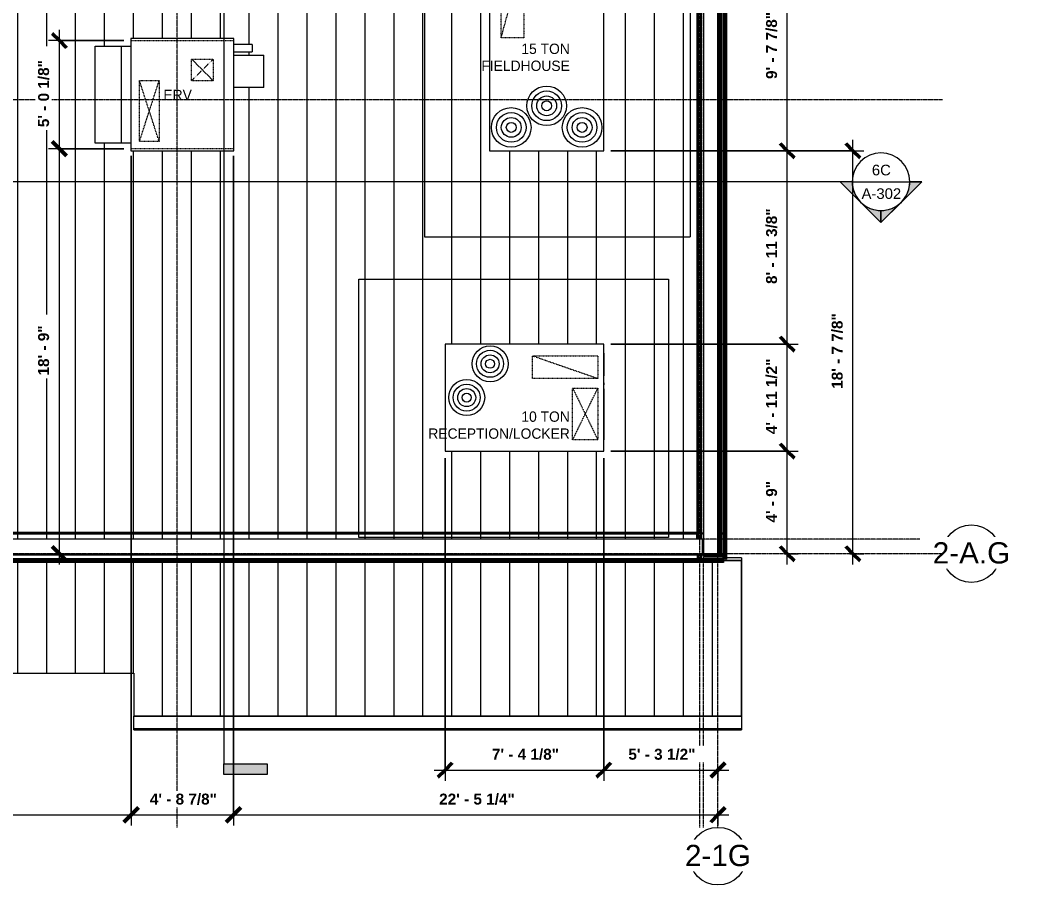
# Model space of a CAD drawing. Header units: inches. Extents: x 21290 to 29202, y -23522 to -20467.
# Drawn here: x 27344 to 27901, y -22979 to -22499 of the extents above; entities that cross this region are included whole.
import ezdxf

# ---------------------------------------------------------------- set-up
doc = ezdxf.new("R2010")
doc.units = ezdxf.units.IN
doc.header["$MEASUREMENT"] = 0
for name, pattern in [('Dash', [0.25, 0.125, -0.125]), ('Grid Line 1_2_', [0.875, 0.5, -0.125, 0.125, -0.125]), ('Hidden', [0.28125, 0.1875, -0.09375])]:
    doc.linetypes.add(name, pattern=pattern)
for name, color, linetype, lineweight in [('A-ANNO-DIMS', 211, 'Continuous', 9), ('A-ANNO-DIMS-64', 211, 'Continuous', 9), ('A-ROOF', 132, 'Continuous', 13), ('A-ROOF-OTLN', 132, 'Continuous', 9), ('A-ROOF-PATT', 132, 'Continuous', 13), ('A-WALL', 113, 'Continuous', 13), ('A-WALL-PATT', 111, 'Continuous', 25), ('G-ANNO-SYMB', 111, 'Continuous', 9), ('M-EQPM', 50, 'Continuous', 13), ('M-EQPM-HDLN', 50, 'Dash', 9), ('M-EQPM-IDEN', 50, 'Continuous', 9), ('S-BEAM', 12, 'Continuous', 13), ('S-GRID', 1, 'Continuous', 9), ('S-GRID-IDEN', 1, 'Continuous', 9)]:
    doc.layers.add(name, color=color, linetype=linetype, lineweight=lineweight)
doc.styles.add('Arial_2', font='arial.ttf', dxfattribs={"height": 11.802395})
doc.styles.add('Arial_3', font='arial.ttf', dxfattribs={"height": 5.901198})
doc.styles.add('Arial_B', font='arialbd.ttf', dxfattribs={"height": 6.088537})
doc.styles.add('Century Gothic_1', font='GOTHIC.TTF', dxfattribs={"height": 5.748447})
doc.dimstyles.new('OD_Dimension', dxfattribs={"dimscale": 12, "dimtxt": 6, "dimasz": 0.666667, "dimexe": 0.5, "dimexo": 0.333333, "dimgap": 0.333333, "dimtad": 1, "dimdec": 3, "dimrnd": 0.125, "dimzin": 1, "dimdsep": 46, "dimlunit": 4, "dimtxsty": 'Arial_B', "dimblk1": 'OBLIQUE', "dimblk2": 'OBLIQUE', "dimsah": 1, "dimcen": 0.09, "dimdle": 0.5, "dimazin": 0, "dimtfac": 1, "dimtdec": 4, "dimtix": 1, "dimtmove": 0, "dimatfit": 3, "dimfxl": 1, "dimtvp": 1, "dimtfill": 1, "dimfrac": 2, "dimtolj": 1, "dimtzin": 0, "dimlwd": 13, "dimlwe": 13, "dimarcsym": 2})

# ---------------------------------------------------------------- blocks, each defined once
blk = doc.blocks.new('Carrier_48TC_Standard_Efficiency_Gas_Heat_Electric_Cooling_Packaged_Rooftop_Unit_3_to_15_nominal_tons - 15 ton 48TC__16-873539-Roof Low - Callout 6')
at = {"layer": 'M-EQPM', "color": 63, "linetype": 'Hidden', "lineweight": 18}
for p, q in [((-105.94, -79.69), (-105.94, 67.69)), ((-105.94, 67.69), (93.94, 67.69)), ((93.94, 67.69), (93.94, -79.69)), ((93.94, -79.69), (-105.94, -79.69))]:
    blk.add_line(p, q, dxfattribs=at)
at = {"layer": 'M-EQPM', "color": 63, "lineweight": 18}
for p, q in [((57.94, 31.69), (-57.94, 31.69)), ((-57.94, 31.69), (-57.94, -31.69)), ((57.94, -31.69), (57.94, 31.69)), ((58.06, 27.31), (57.94, 27.31)), ((58.06, 27.31), (58.06, 15.44)), ((57.94, 15.44), (58.06, 15.44)), ((58.06, 10.34), (57.94, 10.34)), ((57.94, 9.29), (58.06, 9.29)), ((58.06, 6.69), (57.94, 6.69)), ((58.06, 10.32), (58.06, 10.34)), ((58.06, 10.34), (58.06, 9.29)), ((58.06, 9.29), (58.06, 9.31)), ((58.06, 6.69), (58.06, -25.06)), ((57.94, -25.06), (58.06, -25.06)), ((-57.94, -31.69), (57.94, -31.69))]:
    blk.add_line(p, q, dxfattribs=at)
for centre, radius in [((-44.94, 19.69), 11), ((-44.94, 19.69), 8.25), ((-44.94, 19.69), 5.5), ((-44.94, 19.69), 2.75), ((-32.94, 0), 11), ((-32.94, 0), 8.25), ((-32.94, 0), 5.5), ((-32.94, 0), 2.75), ((-44.94, -19.69), 11), ((-44.94, -19.69), 8.25), ((-44.94, -19.69), 5.5), ((-44.94, -19.69), 2.75)]:
    blk.add_circle(centre, radius, dxfattribs=at)
at = {"layer": 'M-EQPM-HDLN', "color": 63, "lineweight": 18}
for p, q in [((4.81, 25.31), (51.69, 12.69)), ((4.81, 12.69), (4.81, 25.31)), ((4.81, 25.31), (51.69, 25.31)), ((51.69, 25.31), (51.69, 12.69)), ((51.69, 12.69), (4.81, 12.69)), ((24.94, -26.81), (51.69, 7.19)), ((24.94, 7.19), (51.69, -26.81)), ((24.94, -26.81), (24.94, 7.19)), ((24.94, 7.19), (51.69, 7.19)), ((51.69, 7.19), (51.69, -26.81)), ((51.69, -26.81), (24.94, -26.81))]:
    blk.add_line(p, q, dxfattribs=at)
blk = doc.blocks.new('Carrier_48TC_Standard_Efficiency_Gas_Heat_Electric_Cooling_Packaged_Rooftop_Unit_3_to_15_nominal_tons - 10 ton 48TC__12-1646492-Roof Low - Callout 6')
at = {"layer": 'M-EQPM', "color": 63, "linetype": 'Hidden', "lineweight": 18}
for p, q in [((-92.06, -75.06), (-92.06, 65.75)), ((-92.06, 65.75), (80.06, 65.75)), ((80.06, 65.75), (80.06, -75.06)), ((-92.06, -77.75), (-92.06, -75.63)), ((80.06, -77.75), (-92.06, -77.75)), ((80.06, -75.62), (80.06, -77.75))]:
    blk.add_line(p, q, dxfattribs=at)
at = {"layer": 'M-EQPM', "color": 63, "lineweight": 18}
for p, q in [((44.06, 29.75), (-44.06, 29.75)), ((-44.06, 29.75), (-44.06, -29.75)), ((44.06, -29.75), (44.06, 29.75)), ((44.19, 24.75), (44.06, 24.75)), ((44.19, 24.75), (44.19, 12.12)), ((44.06, 12.12), (44.19, 12.12)), ((44.19, 8.15), (44.06, 8.15)), ((44.06, 7.1), (44.19, 7.1)), ((44.19, 8.13), (44.19, 8.15)), ((44.19, 8.15), (44.19, 7.1)), ((44.19, 7.1), (44.19, 7.12)), ((44.19, 4.87), (44.06, 4.87)), ((44.19, 4.87), (44.19, -23.5)), ((44.06, -23.5), (44.19, -23.5)), ((-44.06, -29.75), (44.06, -29.75))]:
    blk.add_line(p, q, dxfattribs=at)
for centre, radius in [((-19.06, 18.75), 10), ((-19.06, 18.75), 7.5), ((-19.06, 18.75), 5), ((-19.06, 18.75), 2.5), ((-32.06, 0), 10), ((-32.06, 0), 7.5), ((-32.06, 0), 5), ((-32.06, 0), 2.5)]:
    blk.add_circle(centre, radius, dxfattribs=at)
at = {"layer": 'M-EQPM-HDLN', "color": 63, "lineweight": 18}
for p, q in [((4.44, 23.25), (40.81, 10.62)), ((4.44, 10.62), (4.44, 23.25)), ((4.44, 23.25), (40.81, 23.25)), ((40.81, 23.25), (40.81, 10.62)), ((40.81, 10.62), (4.44, 10.62)), ((26.81, -23.5), (40.81, 5.25)), ((26.81, 5.25), (40.81, -23.5)), ((26.81, -23.5), (26.81, 5.25)), ((26.81, 5.25), (40.81, 5.25)), ((40.81, 5.25), (40.81, -23.5)), ((40.81, -23.5), (26.81, -23.5))]:
    blk.add_line(p, q, dxfattribs=at)
blk = doc.blocks.new('he3xrtf - 115 V Single Phase-880047-Roof Low - Callout 6')
at = {"layer": 'M-EQPM', "color": 63, "lineweight": 18}
for p, q in [((28.63, 31.19), (-28.62, 31.19)), ((-28.62, 31.19), (-28.62, -31.19)), ((28.63, -31.19), (28.63, 31.19)), ((28.63, 27), (33.75, 27)), ((28.63, -27), (28.63, 27)), ((33.75, 27), (48.5, 27)), ((33.75, 27), (33.75, -27)), ((48.5, 27), (48.5, -27)), ((-45.37, -4), (-28.62, -4)), ((-45.37, -4), (-45.37, -22)), ((-28.62, -4), (-28.62, -22)), ((-28.62, -22), (-45.37, -22)), ((-38.75, -27.81), (-38.75, -23.81)), ((-28.62, -23.81), (-38.75, -23.81)), ((-38.75, -27.81), (-28.62, -27.81)), ((33.75, -27), (28.63, -27)), ((48.5, -27), (33.75, -27)), ((-28.62, -31.19), (28.63, -31.19))]:
    blk.add_line(p, q, dxfattribs=at)
at = {"layer": 'M-EQPM-HDLN', "color": 63, "lineweight": 18}
for p, q in [((-28.44, -30.06), (-28.44, 30.06)), ((-28.44, 30.06), (28.44, 30.06)), ((28.44, 30.06), (28.44, -30.06)), ((23.84, 26.09), (12.84, -7.91)), ((12.84, 26.09), (23.84, -7.91)), ((12.84, -7.91), (12.84, 26.09)), ((12.84, 26.09), (23.84, 26.09)), ((23.84, 26.09), (23.84, -7.91)), ((-17.16, -7.78), (-5.16, -19.78)), ((-5.16, -7.78), (-17.16, -19.78)), ((-17.16, -19.78), (-17.16, -7.78)), ((-17.16, -7.78), (-5.16, -7.78)), ((-5.16, -7.78), (-5.16, -19.78)), ((23.84, -7.91), (12.84, -7.91)), ((-5.16, -19.78), (-17.16, -19.78)), ((28.44, -30.06), (-28.44, -30.06))]:
    blk.add_line(p, q, dxfattribs=at)
blk = doc.blocks.new('Girt_C - 8_D-1755906-Roof Low - Callout 6')
at = {"layer": 'S-BEAM', "color": 63, "lineweight": 18}
for p, q in [((26272.64, -22787.3), (25694.89, -22787.3)), ((26272.64, -22787.3), (26272.64, -22787.49)), ((26272.64, -22787.49), (26272.64, -22795.12)), ((25694.89, -22795.3), (26272.64, -22795.3)), ((26272.64, -22795.12), (26272.64, -22795.3))]:
    blk.add_line(p, q, dxfattribs=at)
blk = doc.blocks.new('Girt_C - 8_D-1757324-Roof Low - Callout 6')
at = {"layer": 'S-BEAM', "color": 63, "lineweight": 18}
for p, q in [((26273.58, -22350.05), (26281.2, -22350.05)), ((26281.3, -22350.05), (26281.34, -22350.05)), ((26281.39, -22795.3), (26281.39, -22350.05)), ((26273.39, -22359.55), (26273.39, -22795.3)), ((26273.58, -22795.3), (26273.39, -22795.3)), ((26281.2, -22795.3), (26273.58, -22795.3)), ((26281.39, -22795.3), (26281.2, -22795.3))]:
    blk.add_line(p, q, dxfattribs=at)
blk = doc.blocks.new('HSS-Hollow Structural Section - HSS1-1_2X1-1_2X1_8 - Obsolete-1395972-Roof Low - Callout 6')
at = {"layer": 'S-BEAM', "color": 63, "lineweight": 18}
for p, q in [((26272.64, -22799.17), (26294.39, -22799.17)), ((26285.64, -22797.63), (26284.7, -22797.63)), ((26294.39, -22797.63), (26286.2, -22797.63)), ((26294.39, -22797.63), (26294.39, -22797.67)), ((26294.39, -22797.67), (26294.39, -22797.91)), ((26294.39, -22797.91), (26294.39, -22798.95)), ((26294.39, -22798.95), (26294.39, -22799.17))]:
    blk.add_line(p, q, dxfattribs=at)
blk = doc.blocks.new('Section - 3_32_ x 3_8_-18514-Roof Low - Callout 6')
at = {"layer": 'G-ANNO-SYMB'}
blk.add_hatch(color=256, dxfattribs=at).paths.add_polyline_path([(0, 0.375), (0, 0), (-0.09375, 0), (-0.09375, 0.375)], flags=0)
for p, q in [((0, 0.375), (-0.09375, 0.375)), ((-0.09375, 0.375), (-0.09375, 0)), ((0, 0), (0, 0.375)), ((-0.09375, 0), (0, 0))]:
    blk.add_line(p, q, dxfattribs=at)
blk = doc.blocks.new('Section - Section Head - Filled-1526-Roof Low - Callout 6')
at = {"layer": 'G-ANNO-SYMB'}
h = blk.add_hatch(color=256, dxfattribs=at)
edge = h.paths.add_edge_path(flags=0)
edge.add_line((-0.4268, 0.1768), (-0.25, 0.3536))
edge.add_line((-0.25, 0.3536), (-0.25, 0.25))
edge.add_arc((-0.25, 0), 0.25, 90, 135)
h = blk.add_hatch(color=256, dxfattribs=at)
edge = h.paths.add_edge_path(flags=0)
edge.add_arc((-0.25, 0), 0.25, 45, 90)
edge.add_line((-0.25, 0.25), (-0.25, 0.3536))
edge.add_line((-0.25, 0.3536), (-0.0732, 0.1768))
h = blk.add_hatch(color=256, dxfattribs=at)
edge = h.paths.add_edge_path(flags=0)
edge.add_arc((-0.25, 0), 0.2503, 137.9216, 180)
edge.add_line((-0.5003, 0), (-0.6036, 0))
edge.add_line((-0.6036, 0), (-0.4358, 0.1678))
h = blk.add_hatch(color=256, dxfattribs=at)
edge = h.paths.add_edge_path(flags=0)
edge.add_line((-0.0642, 0.1678), (0.1036, 0))
edge.add_line((0.1036, 0), (0.0003, 0))
edge.add_arc((-0.25, 0), 0.2503, 0, 42.0784)
for p, q in [((-0.25, 0.3536), (-0.6036, 0)), ((-0.25, 0.3536), (-0.4268, 0.1768)), ((-0.25, 0.3536), (0.1036, 0)), ((-0.25, 0.25), (-0.25, 0.3536)), ((-0.0732, 0.1768), (-0.25, 0.3536)), ((-0.25, 0.3536), (-0.25, 0.25)), ((-0.4358, 0.1678), (-0.6036, 0)), ((0.1036, 0), (-0.0642, 0.1678)), ((-0.6036, 0), (-0.5003, 0)), ((0.0003, 0), (0.1036, 0)), ((-0.5, 0), (-0.6036, 0)), ((0, 0), (0.1036, 0))]:
    blk.add_line(p, q, dxfattribs=at)
for radius, start, end in [(0.25, 360, 180), (0.25, 90, 135), (0.25, 45, 90), (0.2503, 137.9216, 180), (0.2503, 0, 42.0784), (0.25, 180, 360)]:
    blk.add_arc((-0.25, 0), radius, start, end, dxfattribs=at)
blk = doc.blocks.new('Grid - Grid Head - Circle-14747-Roof Low - Callout 6')
at = {"layer": 'S-GRID-IDEN'}
blk.add_circle((0, 0), 0.25, dxfattribs=at)
blk = doc.blocks.new('DIMBLOCK7-Roof Low - Callout 6')
at = {"layer": 'A-ANNO-DIMS-64', "lineweight": 50}
for p, q in [((27770.35, -22738.3), (27766.35, -22734.3)), ((27770.35, -22738.3), (27774.35, -22742.3)), ((27770.35, -22795.3), (27766.35, -22791.3)), ((27770.35, -22795.3), (27774.35, -22799.3))]:
    blk.add_line(p, q, dxfattribs=at)
at = {"layer": 'A-ANNO-DIMS-64', "lineweight": 13}
for p, q in [((27672.32, -22738.3), (27776.35, -22738.3)), ((27770.35, -22738.3), (27672.32, -22738.3)), ((27770.35, -22801.3), (27770.35, -22738.3)), ((27768.69, -22795.3), (27776.35, -22795.3)), ((27770.35, -22795.3), (27768.69, -22795.3))]:
    blk.add_line(p, q, dxfattribs=at)
at = {"layer": 'A-ANNO-DIMS-64', "color": 0, "lineweight": 13, "insert": (27758.54, -22777.99), "char_height": 6.089, "width": 26.8571, "attachment_point": 1, "rotation": 90, "line_spacing_factor": 0.938532, "style": 'Arial_B', "bg_fill": 3, "box_fill_scale": 1.25, "bg_fill_color": 0, "bg_fill_transparency": 0}
blk.add_mtext('4\' - 9"', dxfattribs=at)
blk = doc.blocks.new('_Oblique')
at = {"color": 0, "linetype": 'ByBlock', "lineweight": -2}
blk.add_line((-0.5, -0.5), (0.5, 0.5), dxfattribs=at)
blk = doc.blocks.new('DIMBLOCK8-Roof Low - Callout 6')
at = {"layer": 'A-ANNO-DIMS-64', "lineweight": 13}
for p, q in [((27672.32, -22678.8), (27776.35, -22678.8)), ((27770.35, -22678.8), (27672.32, -22678.8)), ((27770.35, -22738.3), (27770.35, -22678.8)), ((27672.32, -22738.3), (27776.35, -22738.3)), ((27770.35, -22738.3), (27672.32, -22738.3))]:
    blk.add_line(p, q, dxfattribs=at)
at = {"layer": 'A-ANNO-DIMS-64', "lineweight": 50}
for p, q in [((27770.35, -22678.8), (27766.35, -22674.8)), ((27770.35, -22678.8), (27774.35, -22682.8)), ((27770.35, -22738.3), (27766.35, -22734.3)), ((27770.35, -22738.3), (27774.35, -22742.3))]:
    blk.add_line(p, q, dxfattribs=at)
at = {"layer": 'A-ANNO-DIMS-64', "color": 0, "lineweight": 13, "insert": (27758.54, -22728.89), "char_height": 6.0885, "width": 48.8, "attachment_point": 1, "rotation": 90, "line_spacing_factor": 0.938532, "style": 'Arial_B', "bg_fill": 3, "box_fill_scale": 1.25, "bg_fill_color": 0, "bg_fill_transparency": 0}
blk.add_mtext('4\' - 11 1/2"', dxfattribs=at)
blk = doc.blocks.new('DIMBLOCK9-Roof Low - Callout 6')
at = {"layer": 'A-ANNO-DIMS-64', "lineweight": 50}
for p, q in [((27770.35, -22571.43), (27766.35, -22567.43)), ((27770.35, -22571.43), (27774.35, -22575.43)), ((27770.35, -22678.8), (27766.35, -22674.8)), ((27770.35, -22678.8), (27774.35, -22682.8))]:
    blk.add_line(p, q, dxfattribs=at)
at = {"layer": 'A-ANNO-DIMS-64', "lineweight": 13}
for p, q in [((27672.32, -22571.43), (27776.35, -22571.43)), ((27770.35, -22571.43), (27672.32, -22571.43)), ((27770.35, -22678.8), (27770.35, -22571.43)), ((27672.32, -22678.8), (27776.35, -22678.8)), ((27770.35, -22678.8), (27672.32, -22678.8))]:
    blk.add_line(p, q, dxfattribs=at)
at = {"layer": 'A-ANNO-DIMS-64', "color": 0, "lineweight": 13, "insert": (27758.54, -22645.45), "char_height": 6.0885, "width": 48.8, "attachment_point": 1, "rotation": 90, "line_spacing_factor": 0.938532, "style": 'Arial_B', "bg_fill": 3, "box_fill_scale": 1.25, "bg_fill_color": 0, "bg_fill_transparency": 0}
blk.add_mtext('8\' - 11 3/8"', dxfattribs=at)
blk = doc.blocks.new('DIMBLOCK10-Roof Low - Callout 6')
at = {"layer": 'A-ANNO-DIMS-64', "lineweight": 13}
for p, q in [((27672.32, -22455.55), (27776.35, -22455.55)), ((27770.35, -22455.55), (27672.32, -22455.55)), ((27770.35, -22571.43), (27770.35, -22455.55)), ((27672.32, -22571.43), (27776.35, -22571.43)), ((27770.35, -22571.43), (27672.32, -22571.43))]:
    blk.add_line(p, q, dxfattribs=at)
at = {"layer": 'A-ANNO-DIMS-64', "lineweight": 50}
for p, q in [((27770.35, -22455.55), (27766.35, -22451.55)), ((27770.35, -22455.55), (27774.35, -22459.55)), ((27770.35, -22571.43), (27766.35, -22567.43)), ((27770.35, -22571.43), (27774.35, -22575.43))]:
    blk.add_line(p, q, dxfattribs=at)
at = {"layer": 'A-ANNO-DIMS-64', "color": 0, "lineweight": 13, "insert": (27758.54, -22531.54), "char_height": 6.0885, "width": 43.3143, "attachment_point": 1, "rotation": 90, "line_spacing_factor": 0.938532, "style": 'Arial_B', "bg_fill": 3, "box_fill_scale": 1.25, "bg_fill_color": 0, "bg_fill_transparency": 0}
blk.add_mtext('9\' - 7 7/8"', dxfattribs=at)
blk = doc.blocks.new('DIMBLOCK12-Roof Low - Callout 6')
at = {"layer": 'A-ANNO-DIMS-64', "lineweight": 50}
for p, q in [((27365.87, -22570.32), (27361.87, -22566.32)), ((27365.87, -22570.32), (27369.87, -22574.32)), ((27365.87, -22795.3), (27361.87, -22791.3)), ((27365.87, -22795.3), (27369.87, -22799.3))]:
    blk.add_line(p, q, dxfattribs=at)
at = {"layer": 'A-ANNO-DIMS-64', "lineweight": 13}
for p, q in [((27401.76, -22570.32), (27359.87, -22570.32)), ((27365.87, -22801.3), (27365.87, -22570.32)), ((27365.87, -22570.32), (27401.76, -22570.32)), ((27364.22, -22795.3), (27371.87, -22795.3)), ((27365.87, -22795.3), (27364.22, -22795.3))]:
    blk.add_line(p, q, dxfattribs=at)
at = {"layer": 'A-ANNO-DIMS-64', "color": 0, "lineweight": 13, "insert": (27354.07, -22696.29), "char_height": 6.089, "width": 32.3429, "attachment_point": 1, "rotation": 90, "line_spacing_factor": 0.938532, "style": 'Arial_B', "bg_fill": 3, "box_fill_scale": 1.25, "bg_fill_color": 0, "bg_fill_transparency": 0}
blk.add_mtext('18\' - 9"', dxfattribs=at)
blk = doc.blocks.new('DIMBLOCK13-Roof Low - Callout 6')
at = {"layer": 'A-ANNO-DIMS-64', "lineweight": 13}
for p, q in [((27365.87, -22570.32), (27365.87, -22504.2)), ((27401.76, -22510.2), (27359.87, -22510.2)), ((27365.87, -22510.2), (27401.76, -22510.2)), ((27401.76, -22570.32), (27359.87, -22570.32)), ((27365.87, -22570.32), (27401.76, -22570.32))]:
    blk.add_line(p, q, dxfattribs=at)
at = {"layer": 'A-ANNO-DIMS-64', "lineweight": 50}
for p, q in [((27365.87, -22510.2), (27361.87, -22506.2)), ((27365.87, -22510.2), (27369.87, -22514.2)), ((27365.87, -22570.32), (27361.87, -22566.32)), ((27365.87, -22570.32), (27369.87, -22574.32))]:
    blk.add_line(p, q, dxfattribs=at)
at = {"layer": 'A-ANNO-DIMS-64', "color": 0, "lineweight": 13, "insert": (27354.07, -22558.31), "char_height": 6.0885, "width": 43.3143, "attachment_point": 1, "rotation": 90, "line_spacing_factor": 0.938532, "style": 'Arial_B', "bg_fill": 3, "box_fill_scale": 1.25, "bg_fill_color": 0, "bg_fill_transparency": 0}
blk.add_mtext('5\' - 0 1/8"', dxfattribs=at)
blk = doc.blocks.new('DIMBLOCK14-Roof Low - Callout 6')
at = {"layer": 'A-ANNO-DIMS-64', "lineweight": 13}
for p, q in [((27405.76, -22574.32), (27405.76, -22946.41)), ((27405.76, -22940.41), (27405.76, -22574.32)), ((27131.82, -22940.41), (27405.76, -22940.41)), ((27137.82, -22938.75), (27137.82, -22946.41)), ((27137.82, -22940.41), (27137.82, -22938.75))]:
    blk.add_line(p, q, dxfattribs=at)
at = {"layer": 'A-ANNO-DIMS-64', "lineweight": 50}
for p, q in [((27137.82, -22940.41), (27133.82, -22944.41)), ((27137.82, -22940.41), (27141.82, -22936.41)), ((27405.76, -22940.41), (27401.76, -22944.41)), ((27405.76, -22940.41), (27409.76, -22936.41))]:
    blk.add_line(p, q, dxfattribs=at)
at = {"layer": 'A-ANNO-DIMS-64', "color": 0, "lineweight": 13, "insert": (27258.31, -22928.61), "char_height": 6.089, "width": 32.3429, "attachment_point": 1, "line_spacing_factor": 0.938532, "style": 'Arial_B', "bg_fill": 3, "box_fill_scale": 1.25, "bg_fill_color": 0, "bg_fill_transparency": 0}
blk.add_mtext('22\' - 4"', dxfattribs=at)
blk = doc.blocks.new('DIMBLOCK15-Roof Low - Callout 6')
at = {"layer": 'A-ANNO-DIMS-64', "lineweight": 13}
for p, q in [((27405.76, -22574.32), (27405.76, -22946.41)), ((27405.76, -22940.41), (27405.76, -22574.32)), ((27462.63, -22574.32), (27462.63, -22946.41)), ((27462.63, -22940.41), (27462.63, -22574.32)), ((27405.76, -22940.41), (27462.63, -22940.41))]:
    blk.add_line(p, q, dxfattribs=at)
at = {"layer": 'A-ANNO-DIMS-64', "lineweight": 50}
for p, q in [((27405.76, -22940.41), (27401.76, -22944.41)), ((27405.76, -22940.41), (27409.76, -22936.41)), ((27462.63, -22940.41), (27458.63, -22944.41)), ((27462.63, -22940.41), (27466.63, -22936.41))]:
    blk.add_line(p, q, dxfattribs=at)
at = {"layer": 'A-ANNO-DIMS-64', "color": 0, "lineweight": 13, "insert": (27416.15, -22928.61), "char_height": 6.0885, "width": 43.3143, "attachment_point": 1, "line_spacing_factor": 0.938532, "style": 'Arial_B', "bg_fill": 3, "box_fill_scale": 1.25, "bg_fill_color": 0, "bg_fill_transparency": 0}
blk.add_mtext('4\' - 8 7/8"', dxfattribs=at)
blk = doc.blocks.new('DIMBLOCK16-Roof Low - Callout 6')
at = {"layer": 'A-ANNO-DIMS-64', "lineweight": 13}
for p, q in [((27462.63, -22574.32), (27462.63, -22946.41)), ((27462.63, -22940.41), (27462.63, -22574.32)), ((27462.63, -22940.41), (27737.82, -22940.41)), ((27731.82, -22938.75), (27731.82, -22946.41)), ((27731.82, -22940.41), (27731.82, -22938.75))]:
    blk.add_line(p, q, dxfattribs=at)
at = {"layer": 'A-ANNO-DIMS-64', "lineweight": 50}
for p, q in [((27462.63, -22940.41), (27458.63, -22944.41)), ((27462.63, -22940.41), (27466.63, -22936.41)), ((27731.82, -22940.41), (27727.82, -22944.41)), ((27731.82, -22940.41), (27735.82, -22936.41))]:
    blk.add_line(p, q, dxfattribs=at)
at = {"layer": 'A-ANNO-DIMS-64', "color": 0, "lineweight": 13, "insert": (27576.9, -22928.61), "char_height": 6.0885, "width": 48.8, "attachment_point": 1, "line_spacing_factor": 0.938532, "style": 'Arial_B', "bg_fill": 3, "box_fill_scale": 1.25, "bg_fill_color": 0, "bg_fill_transparency": 0}
blk.add_mtext('22\' - 5 1/4"', dxfattribs=at)
blk = doc.blocks.new('DIMBLOCK18-Roof Low - Callout 6')
at = {"layer": 'A-ANNO-DIMS-64', "lineweight": 13}
for p, q in [((27580.2, -22742.3), (27580.2, -22921.5)), ((27580.2, -22915.5), (27580.2, -22742.3)), ((27668.32, -22742.3), (27668.32, -22921.5)), ((27668.32, -22915.5), (27668.32, -22742.3)), ((27574.2, -22915.5), (27668.32, -22915.5))]:
    blk.add_line(p, q, dxfattribs=at)
at = {"layer": 'A-ANNO-DIMS-64', "lineweight": 50}
for p, q in [((27580.2, -22915.5), (27584.2, -22911.5)), ((27668.32, -22915.5), (27672.32, -22911.5)), ((27580.2, -22915.5), (27576.2, -22919.5)), ((27668.32, -22915.5), (27664.32, -22919.5))]:
    blk.add_line(p, q, dxfattribs=at)
at = {"layer": 'A-ANNO-DIMS-64', "color": 0, "lineweight": 13, "insert": (27606.21, -22903.7), "char_height": 6.0885, "width": 43.3143, "attachment_point": 1, "line_spacing_factor": 0.938532, "style": 'Arial_B', "bg_fill": 3, "box_fill_scale": 1.25, "bg_fill_color": 0, "bg_fill_transparency": 0}
blk.add_mtext('7\' - 4 1/8"', dxfattribs=at)
blk = doc.blocks.new('DIMBLOCK19-Roof Low - Callout 6')
at = {"layer": 'A-ANNO-DIMS-64', "lineweight": 13}
for p, q in [((27668.32, -22742.3), (27668.32, -22921.5)), ((27668.32, -22915.5), (27668.32, -22742.3)), ((27668.32, -22915.5), (27737.82, -22915.5)), ((27731.82, -22913.85), (27731.82, -22921.5)), ((27731.82, -22915.5), (27731.82, -22913.85))]:
    blk.add_line(p, q, dxfattribs=at)
at = {"layer": 'A-ANNO-DIMS-64', "lineweight": 50}
for p, q in [((27668.32, -22915.5), (27672.32, -22911.5)), ((27731.82, -22915.5), (27735.82, -22911.5)), ((27668.32, -22915.5), (27664.32, -22919.5)), ((27731.82, -22915.5), (27727.82, -22919.5))]:
    blk.add_line(p, q, dxfattribs=at)
at = {"layer": 'A-ANNO-DIMS-64', "color": 0, "lineweight": 13, "insert": (27682.02, -22903.7), "char_height": 6.0885, "width": 43.3143, "attachment_point": 1, "line_spacing_factor": 0.938532, "style": 'Arial_B', "bg_fill": 3, "box_fill_scale": 1.25, "bg_fill_color": 0, "bg_fill_transparency": 0}
blk.add_mtext('5\' - 3 1/2"', dxfattribs=at)
blk = doc.blocks.new('DIMBLOCK22-Roof Low - Callout 6')
at = {"layer": 'A-ANNO-DIMS-64', "lineweight": 50}
for p, q in [((27806.82, -22571.43), (27802.82, -22567.43)), ((27806.82, -22571.43), (27810.82, -22575.43)), ((27806.82, -22795.3), (27802.82, -22791.3)), ((27806.82, -22795.3), (27810.82, -22799.3))]:
    blk.add_line(p, q, dxfattribs=at)
at = {"layer": 'A-ANNO-DIMS-64', "lineweight": 13}
for p, q in [((27806.82, -22801.3), (27806.82, -22565.43)), ((27672.32, -22571.43), (27812.82, -22571.43)), ((27806.82, -22571.43), (27672.32, -22571.43)), ((27805.16, -22795.3), (27812.82, -22795.3)), ((27806.82, -22795.3), (27805.16, -22795.3))]:
    blk.add_line(p, q, dxfattribs=at)
at = {"layer": 'A-ANNO-DIMS-64', "color": 0, "lineweight": 13, "insert": (27795.02, -22703.7), "char_height": 6.0885, "width": 48.8, "attachment_point": 1, "rotation": 90, "line_spacing_factor": 0.938532, "style": 'Arial_B', "bg_fill": 3, "box_fill_scale": 1.25, "bg_fill_color": 0, "bg_fill_transparency": 0}
blk.add_mtext('18\' - 7 7/8"', dxfattribs=at)

msp = doc.modelspace()

# ---------------------------------------------------------------- hatches: boundary and pattern name
at = {"layer": 'A-ROOF-PATT', "lineweight": 9}
h = msp.add_hatch(dxfattribs=at)
h.set_pattern_fill('FP_20', color=43, style=0, pattern_type=2)
h.set_pattern_definition([(90, (1450.73, -40.069), (-16.082, 1e-15), [])])
h.paths.add_polyline_path([(27437.3468, -22885.6153), (27744.8221, -22885.6153), (27744.8221, -22799.1778), (27723.0721, -22799.1778), (27723.0721, -22798.6153), (27134.5096, -22798.6153), (27134.5096, -22446.6778), (27137.3221, -22446.6778), (27137.3221, -22795.8028), (27720.1346, -22795.8028), (27720.1346, -22795.3028), (27145.3221, -22795.2777), (27145.3221, -22791.8404), (27144.7152, -22791.8404), (27144.5891, -22792.4578), (27143.9435, -22793.4241), (27142.9702, -22794.0744), (27141.8221, -22794.3028), (27140.6672, -22794.0698), (27139.7008, -22793.4241), (27139.0505, -22792.4509), (27138.9291, -22791.8404), (27137.8221, -22791.8326), (27137.8473, -22454.9527), (27138.4681, -22454.9356), (27138.4681, -22455.0933), (27145.1773, -22455.0933), (27145.1773, -22454.9357), (27145.8221, -22454.9544), (27145.8221, -22787.3028), (27720.1346, -22787.3028), (27720.1346, -22784.1778), (27148.9471, -22784.1778), (27148.9471, -22446.6778), (27149.5096, -22446.6778), (27149.5096, -22783.6153), (27720.1346, -22783.6153), (27720.1346, -22372.8028), (27082.5308, -22372.8028), (27082.5308, -22861.6153), (27407.3221, -22861.6153), (27407.3221, -22885.6153)], flags=0)
h.paths.add_polyline_path([(27719.6475, -22800.1153), (27133.0096, -22800.1153), (27133.0096, -22446.6778), (27133.5721, -22446.6778), (27133.5721, -22799.5528), (27734.8221, -22799.5528), (27734.8221, -22800.1153), (27723.308, -22800.1153)], flags=0)
h.paths.add_polyline_path([(27722.3221, -22795.8028), (27722.3221, -22795.3028), (27720.6971, -22795.3028), (27720.6971, -22795.8028)], flags=0)
h.paths.add_polyline_path([(27141.8221, -22794.0698), (27142.881, -22793.8592), (27143.7787, -22793.2594), (27144.3785, -22792.3617), (27144.4822, -22791.8404), (27139.1646, -22791.8533), (27139.2658, -22792.3617), (27139.8656, -22793.2594), (27140.7633, -22793.8592)], flags=0)
h.paths.add_polyline_path([(27722.3221, -22787.3028), (27722.3221, -22784.1778), (27720.6971, -22784.1778), (27720.6971, -22787.3028)], flags=0)
h.paths.add_polyline_path([(27720.6971, -22783.6153), (27722.3221, -22783.6153), (27722.3221, -22372.9278), (27723.0721, -22372.9278), (27723.0721, -22372.8028), (27720.6971, -22372.8028), (27720.6971, -22778.0585)], flags=0)
h.paths.add_polyline_path([(27580.1971, -22738.3028), (27580.1971, -22678.8028), (27668.3221, -22678.8028), (27668.3221, -22683.8028), (27668.4471, -22683.8028), (27668.4471, -22696.4278), (27668.3221, -22696.4278), (27668.3221, -22700.4222), (27668.4471, -22700.4222), (27668.4471, -22701.4334), (27668.3221, -22701.4334), (27668.3221, -22703.6778), (27668.4471, -22703.6778), (27668.4471, -22732.0528), (27668.3221, -22732.0528), (27668.3221, -22738.3028), (27592.5788, -22738.3028)], flags=0)
h.paths.add_polyline_path([(27437.3468, -22571.4467), (27405.5721, -22571.4278), (27405.5721, -22567.2592), (27385.6971, -22567.2592), (27385.6971, -22513.2592), (27405.5721, -22513.2592), (27405.5721, -22509.0717), (27462.8221, -22509.0717), (27462.8221, -22512.4487), (27472.9471, -22512.4487), (27472.9471, -22516.4487), (27462.8221, -22516.4487), (27462.8221, -22518.2592), (27479.5721, -22518.2592), (27479.5721, -22536.2592), (27462.8221, -22536.2592), (27462.8221, -22571.4467)], flags=0)
h.paths.add_polyline_path([(27242.5721, -22571.4278), (27197.3221, -22571.4278), (27197.3221, -22455.5528), (27201.6971, -22455.5528), (27201.6971, -22455.4278), (27213.5721, -22455.4278), (27213.5721, -22455.5528), (27218.6915, -22455.5528), (27218.6915, -22455.4278), (27219.7027, -22455.4278), (27219.7027, -22455.5528), (27222.3221, -22455.5528), (27222.3221, -22455.4278), (27254.0721, -22455.4278), (27254.0721, -22455.5528), (27260.6971, -22455.5528), (27260.6971, -22571.4278), (27242.8957, -22571.4278)], flags=0)
h.paths.add_polyline_path([(27645.0644, -22571.4278), (27604.9471, -22571.4278), (27604.9471, -22455.5528), (27609.3221, -22455.5528), (27609.3221, -22455.4278), (27621.1971, -22455.4278), (27621.1971, -22455.5528), (27626.3165, -22455.5528), (27626.3165, -22455.4278), (27627.3277, -22455.4278), (27627.3277, -22455.5528), (27629.9471, -22455.5528), (27629.9471, -22455.4278), (27661.6971, -22455.4278), (27661.6971, -22455.5528), (27668.3221, -22455.5528), (27668.3221, -22571.4278), (27645.2034, -22571.4278)], flags=0)
at = {"layer": 'A-WALL-PATT', "lineweight": 9}
h = msp.add_hatch(dxfattribs=at)
h.set_pattern_fill('FP_22', color=253, style=0, pattern_type=2)
h.set_pattern_definition([(0, (1450.432, 0), (10.24, 2.56), [0.845, -6.835, 0.845, -6.835, -40.96]), (0, (1450.432, 0), (10.24, 2.56), [-15.36, 0.845, -14.515, 0.845, -6.835, -17.92]), (0, (1450.432, 0), (10.24, 2.56), [-38.4, 0.845, -4.275, 0.845, -11.955]), (120, (1454.272, 1.28), (-7.33702503, 7.58810013), [0.845, -6.835, 0.845, -6.835, -40.96]), (120, (1454.272, 1.28), (-7.33702503, 7.58810013), [-15.36, 0.845, -14.515, 0.845, -6.835, -17.92]), (120, (1454.272, 1.28), (-7.33702503, 7.58810013), [-38.4, 0.845, -4.275, 0.845, -11.955]), (240, (1455.552, 6.4), (-2.90297497, -10.14810013), [0.845, -6.835, 0.845, -6.835, -40.96]), (240, (1455.552, 6.4), (-2.90297497, -10.14810013), [-15.36, 0.845, -14.515, 0.845, -6.835, -17.92]), (240, (1455.552, 6.4), (-2.90297497, -10.14810013), [-38.4, 0.845, -4.275, 0.845, -11.955])])
h.paths.add_polyline_path([(27731.8221, -22796.8028), (27732.3221, -22796.8028), (27732.3221, -22374.4278), (27731.8221, -22374.4278), (27731.8221, -22795.3028)], flags=0)
h = msp.add_hatch(dxfattribs=at)
h.set_pattern_fill('FP_21', color=253, style=0, pattern_type=2)
h.set_pattern_definition([(0, (1450.432, 0), (0, 8), []), (90, (1450.432, 0), (-8, 5e-16), [])])
h.paths.add_polyline_path([(27732.3221, -22796.8028), (27733.3221, -22796.8028), (27733.3221, -22374.4278), (27732.3221, -22374.4278), (27732.3221, -22778.0585)], flags=0)
h = msp.add_hatch(dxfattribs=at)
h.set_pattern_fill('FP_23', color=253, style=0, pattern_type=2)
h.set_pattern_definition([(161.57, (1450.752, 0.32), (-2.560496185, -0.000537386), [0, -18.214, 2.022, 0]), (18.43, (1450.112, 0.32), (-2.560496185, 0.000537386), [0, -18.214, 2.022, 0]), (108.43, (1450.752, 0.32), (1.27922091, -6.400876726), [6.07, -14.166]), (71.57, (1450.112, 0.32), (1.27922091, 6.400876726), [6.07, -14.166])])
h.paths.add_polyline_path([(27731.6346, -22796.8028), (27731.8221, -22796.8028), (27731.8221, -22795.3028), (27723.8221, -22795.3028), (27723.8221, -22796.8028), (27731.6342, -22796.8028)], flags=0)

# ---------------------------------------------------------------- linework, layer by layer
at = {"layer": 'A-ROOF', "color": 63, "lineweight": 18}
for p, q in [((27723.0721, -22799.1778), (27723.0721, -22798.6105)), ((27744.8221, -22799.1778), (27723.0721, -22799.1778)), ((27744.8221, -22799.1778), (27744.8221, -22885.6153)), ((27082.5308, -22861.6153), (27407.3221, -22861.6153)), ((27407.3221, -22861.6153), (27407.3221, -22885.6153)), ((27407.3221, -22885.6153), (27744.8221, -22885.6153))]:
    msp.add_line(p, q, dxfattribs=at)
at = {"layer": 'A-ROOF-OTLN', "color": 63, "lineweight": 18}
for p, q in [((27407.3221, -22893.1646), (27407.3221, -22885.6153)), ((27744.8221, -22885.6778), (27407.3221, -22885.6778)), ((27744.8221, -22885.6153), (27744.8221, -22893.1646)), ((27744.8221, -22892.5528), (27407.3221, -22892.5528)), ((27407.3221, -22893.1646), (27744.8221, -22893.1646))]:
    msp.add_line(p, q, dxfattribs=at)
at = {"layer": 'A-WALL', "color": 63, "lineweight": 18}
for p, q in [((27720.1346, -22372.5528), (27720.1346, -22783.6153)), ((27736.6346, -22372.5528), (27736.6346, -22798.3028)), ((27720.1346, -22783.6153), (27149.5096, -22783.6153)), ((27720.1346, -22787.3028), (27720.1346, -22784.1762)), ((27722.3221, -22783.6153), (27720.6971, -22783.6153)), ((27720.1346, -22795.8028), (27720.1346, -22795.3027)), ((27734.8221, -22800.1153), (27133.0096, -22800.1153)), ((27734.8221, -22799.6153), (27734.8221, -22800.1153)), ((27736.6346, -22797.9903), (27736.1346, -22797.9903)), ((27736.6346, -22798.3028), (27736.1346, -22798.3028))]:
    msp.add_line(p, q, dxfattribs=at)
at = {"layer": 'A-WALL', "color": 250, "lineweight": 30}
for p, q in [((27720.6346, -22372.5528), (27720.6346, -22787.3028)), ((27720.6971, -22787.3028), (27720.6971, -22372.5528)), ((27722.3221, -22372.9278), (27722.3221, -22787.3028)), ((27732.3221, -22796.8028), (27732.3221, -22374.4278)), ((27733.3221, -22796.8028), (27733.3221, -22374.4278)), ((27734.8221, -22798.6153), (27734.8221, -22372.9278)), ((27735.1346, -22798.3028), (27735.1346, -22372.9278)), ((27736.0721, -22372.5528), (27736.0721, -22798.3028)), ((27736.1346, -22798.3028), (27736.1346, -22372.5528)), ((27148.9471, -22784.1778), (27723.8235, -22784.1778)), ((27723.8235, -22784.1153), (27149.0096, -22784.1153)), ((27734.8221, -22784.1153), (27731.8208, -22784.1153)), ((27731.8208, -22784.1778), (27734.8221, -22784.1778)), ((27734.8221, -22795.8028), (27137.3221, -22795.8028)), ((27720.6346, -22795.3027), (27720.6346, -22798.3028)), ((27720.6971, -22798.3028), (27720.6971, -22795.3027)), ((27722.3221, -22795.3028), (27722.3221, -22798.3028)), ((27723.8221, -22796.8028), (27723.8221, -22795.3028)), ((27731.8221, -22796.8028), (27731.8221, -22795.3028)), ((27133.5096, -22799.6153), (27734.8221, -22799.6153)), ((27734.8221, -22799.5528), (27133.5721, -22799.5528)), ((27134.5096, -22798.6153), (27734.8221, -22798.6153)), ((27735.1346, -22798.3028), (27134.8221, -22798.3028)), ((27720.6346, -22797.9903), (27720.6971, -22797.9903)), ((27723.8221, -22796.8028), (27734.8221, -22796.8028)), ((27732.3221, -22798.6153), (27732.3221, -22798.3028)), ((27734.8221, -22799.6153), (27734.8221, -22799.5528)), ((27736.0721, -22797.9903), (27736.1346, -22797.9903)), ((27736.0721, -22798.3028), (27736.1346, -22798.3028))]:
    msp.add_line(p, q, dxfattribs=at)
at = {"layer": 'G-ANNO-SYMB'}
for p, q in [((27457.2489, -22319.1066), (27457.2489, -22912.0694)), ((27806.3913, -22588.6303), (27018.5433, -22588.6303)), ((27806.3913, -22588.6303), (27838.3913, -22588.6303))]:
    msp.add_line(p, q, dxfattribs=at)
at = {"layer": 'S-GRID', "linetype": 'Grid Line 1_2_'}
for p, q in [((27431.3221, -22947.3692), (27431.3221, -22282.3743)), ((27431.3221, -22947.3692), (27431.3221, -22282.3743)), ((27721.8221, -22947.3692), (27721.8221, -22282.3743)), ((27723.8221, -22947.3692), (27723.8221, -22282.3743)), ((27731.8221, -22947.3692), (27731.8221, -22314.3743)), ((27731.8221, -22947.3692), (27731.8221, -22314.3743)), ((27856.615, -22543.0528), (27018.0433, -22543.0528)), ((27856.615, -22543.0528), (27018.0433, -22543.0528)), ((27856.615, -22787.3028), (27018.0433, -22787.3028)), ((27856.615, -22787.3028), (27018.0433, -22787.3028)), ((27856.615, -22795.3028), (27050.0433, -22795.3028))]:
    msp.add_line(p, q, dxfattribs=at)

# ---------------------------------------------------------------- block references
at = {"layer": 'G-ANNO-SYMB', "xscale": 63.99999999999997, "yscale": 63.99999999999997, "zscale": 63.99999999999997, "rotation": 180}
msp.add_blockref('Section - Section Head - Filled-1526-Roof Low - Callout 6', (27806.3913, -22588.6303), dxfattribs=at)
at = {"layer": 'G-ANNO-SYMB', "extrusion": (0, 0, -1), "xscale": 63.99999999999997, "yscale": 63.99999999999997, "zscale": 63.99999999999997, "rotation": 90.00000000000053}
msp.add_blockref('Section - 3_32_ x 3_8_-18514-Roof Low - Callout 6', (-27457.2489, -22912.0694), dxfattribs=at)
at = {"layer": 'M-EQPM', "color": 63, "lineweight": 18}
for name, p, rotation in [('Carrier_48TC_Standard_Efficiency_Gas_Heat_Electric_Cooling_Packaged_Rooftop_Unit_3_to_15_nominal_tons - 15 ton 48TC__16-873539-Roof Low - Callout 6', (27636.6346, -22513.4903), 89.99999999999999), ('he3xrtf - 115 V Single Phase-880047-Roof Low - Callout 6', (27434.1971, -22540.2592), 180)]:
    msp.add_blockref(name, p, dxfattribs=dict(at, rotation=rotation))
msp.add_blockref('Carrier_48TC_Standard_Efficiency_Gas_Heat_Electric_Cooling_Packaged_Rooftop_Unit_3_to_15_nominal_tons - 10 ton 48TC__12-1646492-Roof Low - Callout 6', (27624.2596, -22708.5528), dxfattribs=at)
at = {"layer": 'S-BEAM', "color": 63, "lineweight": 18}
for name in ['Girt_C - 8_D-1757324-Roof Low - Callout 6', 'Girt_C - 8_D-1755906-Roof Low - Callout 6', 'HSS-Hollow Structural Section - HSS1-1_2X1-1_2X1_8 - Obsolete-1395972-Roof Low - Callout 6']:
    msp.add_blockref(name, (1450.4319, 0), dxfattribs=at)
at = {"layer": 'S-GRID-IDEN', "xscale": 63.99999999999997, "yscale": 63.99999999999997, "zscale": 63.99999999999997, "rotation": 89.99999999999982}
msp.add_blockref('Grid - Grid Head - Circle-14747-Roof Low - Callout 6', (27872.615, -22795.3028), dxfattribs=at)
at = {"layer": 'S-GRID-IDEN', "xscale": 63.99999999999997, "yscale": 63.99999999999997, "zscale": 63.99999999999997}
msp.add_blockref('Grid - Grid Head - Circle-14747-Roof Low - Callout 6', (27731.8221, -22963.3692), dxfattribs=at)

# ---------------------------------------------------------------- texts
at = {"layer": 'G-ANNO-SYMB', "char_height": 5.9012, "attachment_point": 2, "line_spacing_factor": 0.938532, "style": 'Arial_3'}
for s, insert, width in [('6C', (27822.5962, -22579.1842), 12.528), ('A-302', (27822.5962, -22592.275), 26.208)]:
    msp.add_mtext(s, dxfattribs=dict(at, insert=insert, width=width))
at = {"layer": 'M-EQPM-IDEN', "char_height": 5.74845, "attachment_point": 3, "line_spacing_factor": 0.984117, "style": 'Century Gothic_1'}
for s, insert, width in [('15 TON\\PFIELDHOUSE', (27649.4945, -22511.8901), 53.784), ('ERV', (27439.4945, -22537.5161), 17.28)]:
    msp.add_mtext(s, dxfattribs=dict(at, insert=insert, width=width))

# ---------------------------------------------------------------- next in the draw order: texts
at = {"layer": 'S-GRID-IDEN', "char_height": 11.8024, "attachment_point": 2, "line_spacing_factor": 0.938532, "style": 'Arial_2', "bg_fill": 3, "box_fill_scale": 1.25, "bg_fill_color": 0, "bg_fill_transparency": 0}
for s, insert, width in [('2-A.G', (27872.68, -22788.9496), 51.264), ('2-1G', (27731.8191, -22957.0779), 43.632)]:
    msp.add_mtext(s, dxfattribs=dict(at, insert=insert, width=width))

# ---------------------------------------------------------------- next in the draw order: linework, layer by layer
at = {"layer": 'S-GRID', "linetype": 'Grid Line 1_2_'}
msp.add_line((27856.615, -22795.3028), (27050.0433, -22795.3028), dxfattribs=at)

# ---------------------------------------------------------------- next in the draw order: dimensions: what is measured, and where the dimension line sits
at = {"layer": 'A-ANNO-DIMS', "lineweight": 13}
for base, p1, p2, override, picture, middle in [((27365.8724, -22570.3217), (27360.2155, -22795.3028), (27405.7596, -22570.3217), {"dimpost": '<>', "dimfxl": 229.544707}, 'DIMBLOCK12-Roof Low - Callout 6', (27358.7617, -22682.8122)), ((27770.3464, -22738.3028), (27764.6895, -22795.3028), (27668.3221, -22738.3028), {"dimpost": '<>', "dimfxl": 111.962805}, 'DIMBLOCK7-Roof Low - Callout 6', (27763.2356, -22766.8028))]:
    dim = msp.add_linear_dim(base=base, p1=p1, p2=p2, angle=90, dimstyle='OD_Dimension', override=override, dxfattribs=at)
    dim.commit()
    dim.dimension.update_dxf_attribs({"geometry": picture, "text_midpoint": middle})

# ---------------------------------------------------------------- next in the draw order: dimensions: what is measured, and where the dimension line sits
for base, p1, p2, override, picture, middle in [((27365.8724, -22510.1967), (27405.7596, -22570.3217), (27405.7596, -22510.1967), {"dimpost": '<>', "dimfxl": 60.125}, 'DIMBLOCK13-Roof Low - Callout 6', (27358.7222, -22540.2592)), ((27770.3464, -22678.8028), (27668.3221, -22738.3028), (27668.3221, -22678.8028), {"dimpost": '<>', "dimfxl": 59.5}, 'DIMBLOCK8-Roof Low - Callout 6', (27763.1983, -22708.5528))]:
    dim = msp.add_linear_dim(base=base, p1=p1, p2=p2, angle=90, dimstyle='OD_Dimension', override=override, dxfattribs=at)
    dim.commit()
    dim.dimension.update_dxf_attribs({"geometry": picture, "text_midpoint": middle})

# ---------------------------------------------------------------- next in the draw order: dimensions: what is measured, and where the dimension line sits
dim = msp.add_linear_dim(base=(27770.3464, -22571.4278), p1=(27668.3221, -22678.8028), p2=(27668.3221, -22571.4278), angle=90, dimstyle='OD_Dimension', override={"dimpost": '<>', "dimfxl": 107.375}, dxfattribs=at)
dim.commit()
dim.dimension.update_dxf_attribs({"geometry": 'DIMBLOCK9-Roof Low - Callout 6', "text_midpoint": (27763.1962, -22625.1153)})
dim = msp.add_linear_dim(base=(27405.7596455958, -22940.4109008435), p1=(27137.8221455958, -22934.754046594), p2=(27405.7596455958, -22570.3216867133), dimstyle='OD_Dimension', override={"dimpost": '<>', "dimfxl": 452.328917}, dxfattribs=at)
dim.commit()
dim.dimension.update_dxf_attribs({"geometry": 'DIMBLOCK14-Roof Low - Callout 6', "text_midpoint": (27271.7908955958, -22933.3541727305)})

# ---------------------------------------------------------------- next in the draw order: dimensions: what is measured, and where the dimension line sits
dim = msp.add_linear_dim(base=(27770.3464, -22455.5528), p1=(27668.3221, -22571.4278), p2=(27668.3221, -22455.5528), angle=90, dimstyle='OD_Dimension', override={"dimpost": '<>', "dimfxl": 115.875}, dxfattribs=at)
dim.commit()
dim.dimension.update_dxf_attribs({"geometry": 'DIMBLOCK10-Roof Low - Callout 6', "text_midpoint": (27763.1962, -22513.4903)})
dim = msp.add_linear_dim(base=(27462.6346, -22940.4109), p1=(27405.7596, -22570.3217), p2=(27462.6346, -22570.3217), dimstyle='OD_Dimension', override={"dimpost": '<>', "dimfxl": 56.875}, dxfattribs=at)
dim.commit()
dim.dimension.update_dxf_attribs({"geometry": 'DIMBLOCK15-Roof Low - Callout 6', "text_midpoint": (27434.1971, -22933.2607)})

# ---------------------------------------------------------------- next in the draw order: dimensions: what is measured, and where the dimension line sits
dim = msp.add_linear_dim(base=(27731.8221455958, -22940.4109008435), p1=(27462.6346455958, -22570.3216867133), p2=(27731.8221455958, -22934.754046594), dimstyle='OD_Dimension', override={"dimpost": '<>', "dimfxl": 453.070475}, dxfattribs=at)
dim.commit()
dim.dimension.update_dxf_attribs({"geometry": 'DIMBLOCK16-Roof Low - Callout 6', "text_midpoint": (27597.2283955958, -22933.2628031402)})

# ---------------------------------------------------------------- next in the draw order: texts
at = {"layer": 'M-EQPM-IDEN', "insert": (27649.4945, -22716.2618), "char_height": 5.748447, "width": 91.368, "attachment_point": 3, "line_spacing_factor": 0.984117, "style": 'Century Gothic_1'}
msp.add_mtext('10 TON\\PRECEPTION/LOCKER', dxfattribs=at)

# ---------------------------------------------------------------- next in the draw order: dimensions: what is measured, and where the dimension line sits
at = {"layer": 'A-ANNO-DIMS', "lineweight": 13}
dim = msp.add_linear_dim(base=(27668.3221, -22915.5021), p1=(27580.1971, -22738.3028), p2=(27668.3221, -22738.3028), dimstyle='OD_Dimension', override={"dimpost": '<>', "dimfxl": 88.125}, dxfattribs=at)
dim.commit()
dim.dimension.update_dxf_attribs({"geometry": 'DIMBLOCK18-Roof Low - Callout 6', "text_midpoint": (27624.2596, -22908.3519)})

# ---------------------------------------------------------------- next in the draw order: dimensions: what is measured, and where the dimension line sits
dim = msp.add_linear_dim(base=(27731.8221, -22915.5021), p1=(27668.3221, -22738.3028), p2=(27731.8221, -22909.8452), dimstyle='OD_Dimension', override={"dimpost": '<>', "dimfxl": 182.918167}, dxfattribs=at)
dim.commit()
dim.dimension.update_dxf_attribs({"geometry": 'DIMBLOCK19-Roof Low - Callout 6', "text_midpoint": (27700.0721, -22908.354)})

# ---------------------------------------------------------------- next in the draw order: dimensions: what is measured, and where the dimension line sits
dim = msp.add_linear_dim(base=(27806.82, -22571.4278), p1=(27801.1631, -22795.3028), p2=(27668.3221, -22571.4278), angle=90, dimstyle='OD_Dimension', override={"dimpost": '<>', "dimfxl": 260.320452}, dxfattribs=at)
dim.commit()
dim.dimension.update_dxf_attribs({"geometry": 'DIMBLOCK22-Roof Low - Callout 6', "text_midpoint": (27799.6698, -22683.3653)})

doc.saveas('drawing.dxf')
